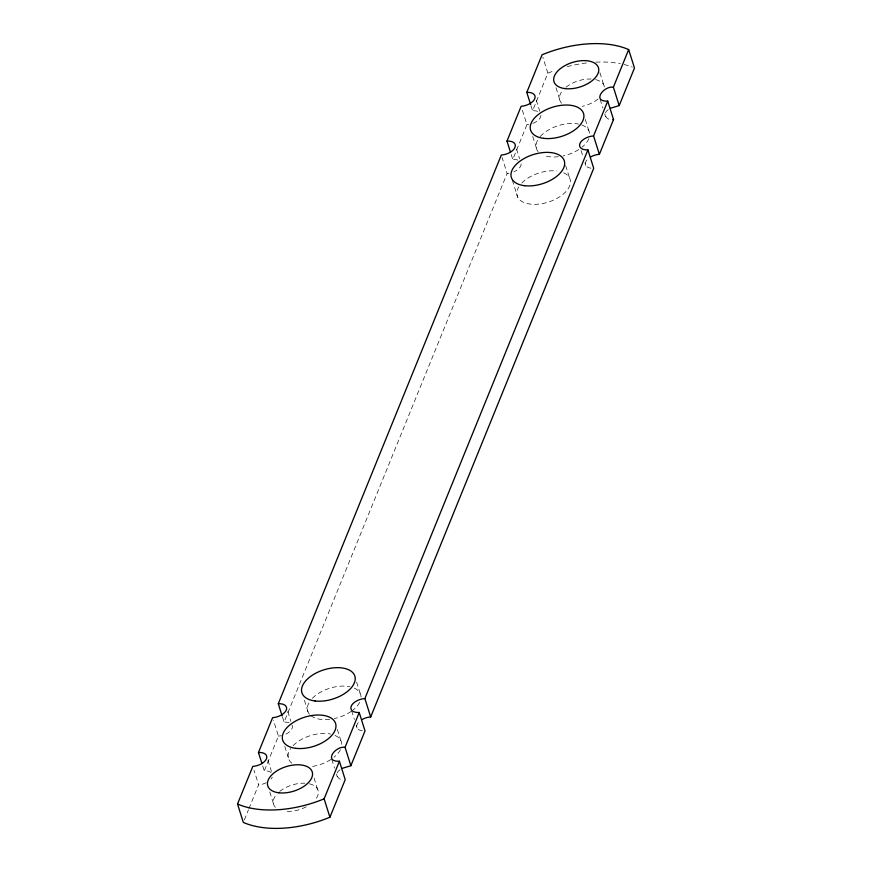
<?xml version="1.0" encoding="UTF-8"?>
<svg xmlns="http://www.w3.org/2000/svg" width="872" height="872" viewBox="0 0 872 872"><rect width="100%" height="100%" fill="white"/><g stroke="black" fill="none" stroke-linecap="round" stroke-linejoin="round"><path stroke-width="0.65" stroke-dasharray="4.36 3.27" d="M244.345 819.909L248.422 809.87M248.934 808.617L258.624 784.8L253.981 770.074M271.083 772.483A11.532 6.355 -17.5 0 0 264.271 770.903L278.43 736.066L273.394 720.119M289.123 722.746A11.554 6.366 -17.5 0 0 284.087 722.136L507.123 173.43L502.087 157.483M517.815 160.121A11.554 6.366 -17.5 0 0 512.78 159.511L526.939 124.674L522.295 109.948M537.61 111.387A11.532 6.355 -17.5 0 0 532.585 110.777L547.878 73.161L542.853 57.214M608.231 109.774C602.596 113 605.931 120.325 611.752 119.475M340.08 769.758C334.336 772.886 337.431 780.484 343.437 779.59M599.914 72.692L603.784 84.966M600.154 99.419L602.857 108.008M604.732 114.025L605.571 116.597M585.286 119.464L588.764 130.517M581.112 150.616L583.052 156.753M584.981 162.89L585.755 165.342M555.998 87.767L560.249 101.272M565.656 165.593L569.525 177.866M536.28 100.204L539.757 111.245M531.037 105.872L532.585 110.777M532.727 136.414L536.978 149.908M516.486 148.938L519.581 158.748M511.232 154.606L512.78 159.511M512.311 180.079L517.728 197.257M356.594 682.1L360.071 693.142M351.645 710.8L354.359 719.389M356.288 725.526L357.062 727.978M337.344 729.45L340.821 740.492M331.774 759.414L334.543 768.134M336.418 774.14L337.246 776.723M304.415 700.271L308.285 712.544M314.073 778.097L317.55 789.138M287.793 711.563L290.888 721.384M282.539 717.231L284.087 722.136M284.784 746.399L289.035 759.894M267.955 760.319L271.443 771.36M262.723 765.987L264.271 770.903M269.764 791.939L274.026 805.445M292.044 725.068A11.554 6.366 -17.5 0 1 284.218 734.813M281.329 735.663A11.554 6.366 -17.5 0 1 278.43 736.066M272.249 777.203A11.532 6.355 -17.5 0 1 271.148 779.023M266.222 782.751A11.532 6.355 -17.5 0 1 258.624 784.8M362.316 730.823A11.554 6.366 -17.5 0 1 359.896 721.013M359.656 702.385A27.741 15.271 -17.5 0 1 353.28 709.852M351.209 711.41A27.741 15.271 -17.5 0 1 334.336 718.583M329.671 719.356A27.741 15.271 -17.5 0 1 311.01 715.759M309.429 714.244A27.741 15.271 -17.5 0 1 309.309 702.2M312.361 698.308A27.741 15.271 -17.5 0 1 349.825 686.689M354.25 688.084A27.741 15.271 -17.5 0 1 361.03 697.022M340.418 749.735A27.741 15.271 -17.5 0 1 334.031 757.212M330.848 759.512A27.741 15.271 -17.5 0 1 311.587 766.564M291.76 763.109A27.741 15.271 -17.5 0 1 290.779 748.449M293.112 745.658A27.741 15.271 -17.5 0 1 330.575 734.039M335.012 735.434A27.741 15.271 -17.5 0 1 341.78 744.372M309.418 783.808A23.315 12.84 -17.5 0 1 315.402 799.668M306.159 806.851A23.315 12.84 -17.5 0 1 284.621 811.2M275.389 807.319A23.315 12.84 -17.5 0 1 276.173 794.915M279.738 791.394A23.315 12.84 -17.5 0 1 304.851 783.209M521.14 164.045A11.554 6.366 -17.5 0 1 513.837 171.806M509.041 173.212A11.554 6.366 -17.5 0 1 507.123 173.43M540.923 115.311A11.532 6.355 -17.5 0 1 532.716 123.421M528.857 124.456A11.532 6.355 -17.5 0 1 526.939 124.674M547.878 73.161A83.995 46.238 -17.5 0 1 554.189 70.719M567.16 66.686A83.995 46.238 -17.5 0 1 586.845 62.915M595.838 62.152A83.995 46.238 -17.5 0 1 620.275 63.678M624.09 64.517A83.995 46.238 -17.5 0 1 632.32 67.1M591.009 168.198A11.554 6.366 -17.5 0 1 588.589 158.377M563.704 172.798A27.741 15.271 -17.5 0 1 564.304 193.213A27.741 15.271 -17.5 0 1 529.838 204.037A27.741 15.271 -17.5 0 1 518.753 186.913M521.805 183.022A27.741 15.271 -17.5 0 1 556.914 171.021M588.851 138.659A27.741 15.271 -17.5 0 1 581.973 147.226M578.779 149.526A27.741 15.271 -17.5 0 1 563.039 155.957M558.363 156.72A27.741 15.271 -17.5 0 1 543.997 155.456M538.122 151.619A27.741 15.271 -17.5 0 1 538.722 138.463M540.259 136.523A27.741 15.271 -17.5 0 1 578.518 124.053M581.744 124.969A27.741 15.271 -17.5 0 1 589.723 134.386M598.072 99.016A23.315 12.84 -17.5 0 1 582.147 106.351M561.623 103.147A23.315 12.84 -17.5 0 1 562.396 90.743M565.961 87.222A23.315 12.84 -17.5 0 1 591.074 79.036M595.641 79.635A23.315 12.84 -17.5 0 1 604.579 88.225"/><path stroke-width="1.31" d="M628.668 49.584L613.387 87.189C603.686 85.685 591.543 101.784 607.73 101.119L593.57 135.934A11.554 6.366 -17.5 0 0 579.924 143.542A11.554 6.366 -17.5 0 0 587.913 149.864L364.878 698.57A11.554 6.366 -17.5 0 0 351.22 706.178A11.554 6.366 -17.5 0 0 359.22 712.489L345.072 747.304C335.393 745.8 323.163 761.932 339.404 761.234L345.214 779.644L329.921 817.238A83.995 46.238 -17.5 0 1 243.332 822.416L237.522 804.006L252.815 766.39A11.532 6.355 -17.5 0 0 266.44 758.793A11.532 6.355 -17.5 0 0 258.461 752.492L272.62 717.667A11.554 6.366 -17.5 0 0 286.278 710.048A11.554 6.366 -17.5 0 0 278.288 703.737L501.313 155.031A11.554 6.366 -17.5 0 0 514.971 147.423A11.554 6.366 -17.5 0 0 506.981 141.101L521.14 106.275A11.532 6.355 -17.5 0 0 534.765 98.678A11.532 6.355 -17.5 0 0 526.786 92.378L542.079 54.762A83.995 46.238 -17.5 0 1 628.668 49.584L634.478 67.994L619.185 105.599L610.4 108.27M329.921 817.238L324.122 798.839L339.404 761.234M342.086 768.385L350.871 765.714L365.019 730.899L359.22 712.489M362.196 719.465A11.554 6.366 -17.5 0 1 370.687 716.969L593.712 168.263L587.913 149.864M590.889 156.84A11.554 6.366 -17.5 0 1 599.38 154.333L613.528 119.519L607.73 101.119M612.842 119.551L613.528 119.519M613.387 87.189L619.185 105.599M593.57 135.934L599.38 154.333M526.786 92.378L530.656 104.64M506.981 141.101L510.458 152.142M364.878 698.57L370.687 716.969M345.072 747.304L350.871 765.714M278.288 703.737L282.157 716.01M258.461 752.492L261.949 763.534M324.122 798.839A83.995 46.238 -17.5 0 1 237.522 804.006M315.086 700.979A27.741 15.271 -17.5 0 0 355.231 678.612A27.741 15.271 -17.5 0 0 314.803 673.718A27.741 15.271 -17.5 0 0 315.086 700.979M295.848 748.329A27.741 15.271 -17.5 0 0 335.982 725.962A27.741 15.271 -17.5 0 0 295.564 721.068A27.741 15.271 -17.5 0 0 295.848 748.329M278.822 792.79A23.315 12.84 -17.5 0 0 312.558 773.987A23.315 12.84 -17.5 0 0 278.582 769.867A23.315 12.84 -17.5 0 0 278.822 792.79M524.541 185.703A27.741 15.271 -17.5 0 0 564.674 163.337A27.741 15.271 -17.5 0 0 524.257 158.431A27.741 15.271 -17.5 0 0 524.541 185.703M543.779 138.354A27.741 15.271 -17.5 0 0 583.924 115.987A27.741 15.271 -17.5 0 0 543.507 111.082A27.741 15.271 -17.5 0 0 543.779 138.354M565.045 88.617A23.315 12.84 -17.5 0 0 598.781 69.814A23.315 12.84 -17.5 0 0 564.805 65.705A23.315 12.84 -17.5 0 0 565.045 88.617"/></g></svg>
